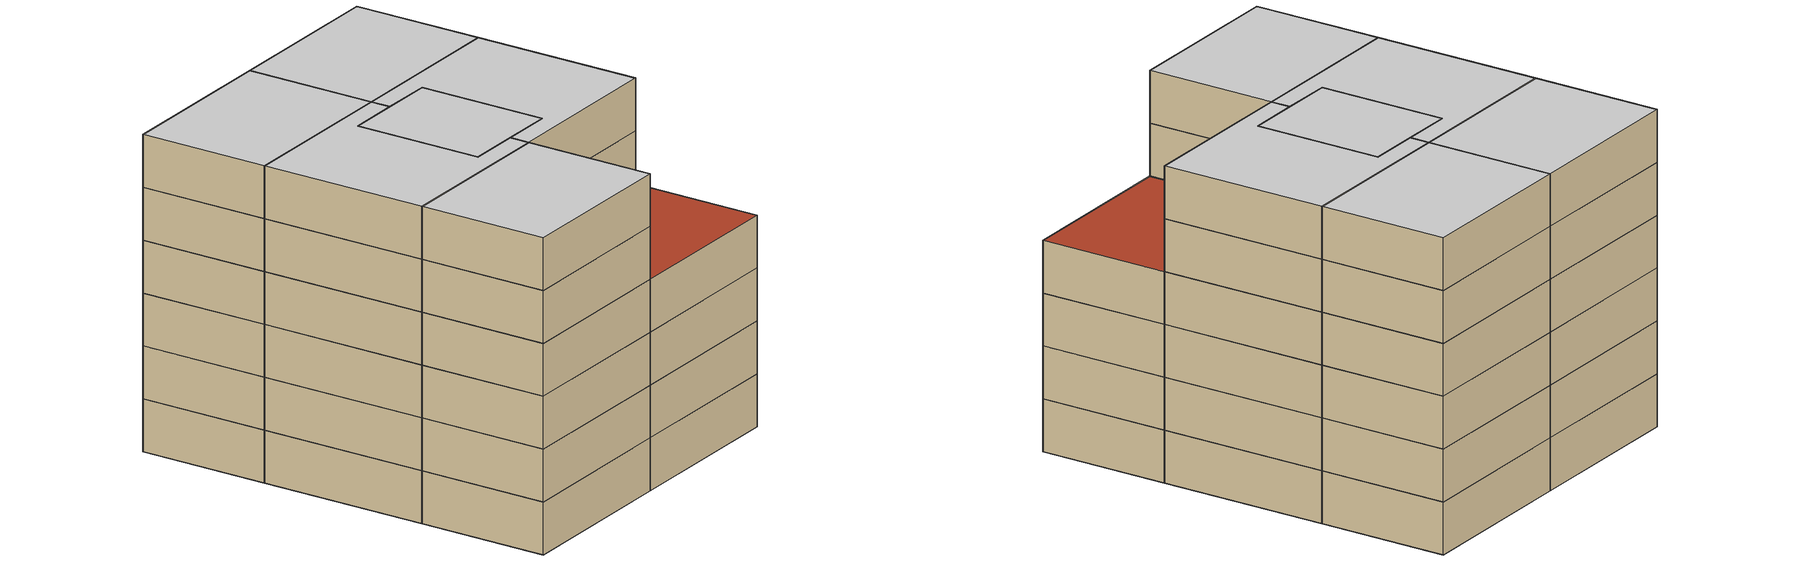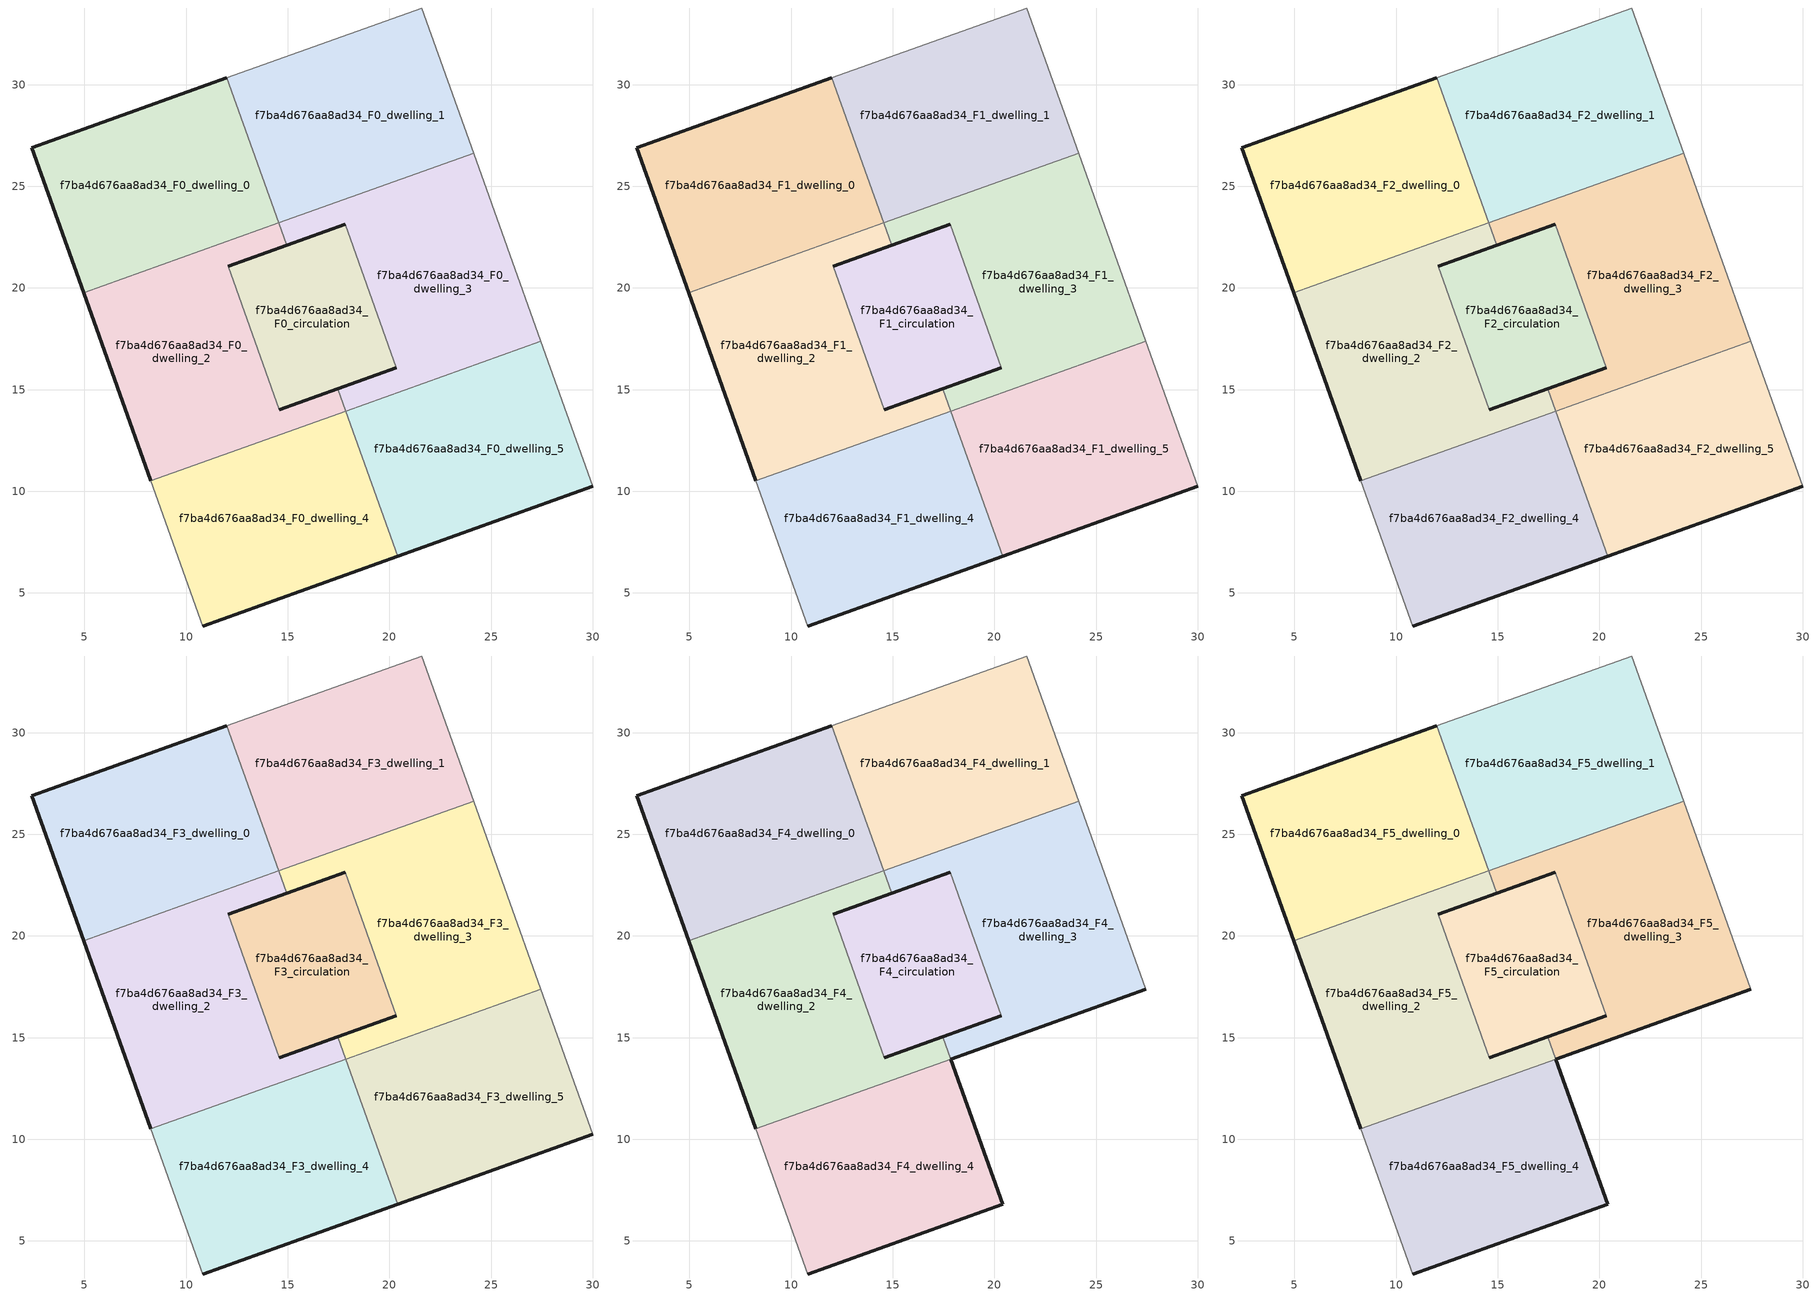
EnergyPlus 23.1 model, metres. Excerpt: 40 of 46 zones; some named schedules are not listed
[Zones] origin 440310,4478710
f7ba4d676aa8ad34_F0_dwelling_0
 floor ground (EU_floor_Construction): 14.55,23.2 12,30.34 2.41,26.91 4.96,19.77 z0
 wall outside (EU_wall_Construction): 4.96,19.77 2.41,26.91 12,30.34 z0:3
 wall to f7ba4d676aa8ad34_F0_dwelling_2 (EU_wall_Construction): 14.55,23.2 4.96,19.77 z0:3
 wall to f7ba4d676aa8ad34_F0_dwelling_1 (EU_wall_Construction): 12,30.34 14.55,23.2 z0:3
f7ba4d676aa8ad34_F0_dwelling_1
 floor ground (EU_floor_Construction): 24.14,26.63 21.59,33.77 12,30.34 14.55,23.2 z0
 wall to f7ba4d676aa8ad34_F0_dwelling_3 (EU_wall_Construction): 24.14,26.63 14.55,23.2 z0:3
 wall adiabatic (EU_wall_Construction): 12,30.34 21.59,33.77 24.14,26.63 z0:3
f7ba4d676aa8ad34_F0_dwelling_2
 floor ground (EU_floor_Construction): 17.86,13.94 17.47,15.04 14.59,14.01 12.07,21.07 14.94,22.1 14.55,23.2 4.96,19.77 8.27,10.51 z0
 wall outside (EU_wall_Construction): 14.94,22.1 12.07,21.07 / 14.59,14.01 17.47,15.04 / 8.27,10.51 4.96,19.77 z0:3
 wall to f7ba4d676aa8ad34_F0_circulation (EU_wall_Construction): 12.07,21.07 14.59,14.01 z0:3
 wall to f7ba4d676aa8ad34_F0_dwelling_3 (EU_wall_Construction): 17.47,15.04 17.86,13.94 / 14.55,23.2 14.94,22.1 z0:3
 wall to f7ba4d676aa8ad34_F0_dwelling_4 (EU_wall_Construction): 17.86,13.94 8.27,10.51 z0:3
f7ba4d676aa8ad34_F0_dwelling_3
 floor ground (EU_floor_Construction): 27.45,17.37 24.14,26.63 14.55,23.2 14.94,22.1 17.82,23.13 20.35,16.07 17.47,15.04 17.86,13.94 z0
 wall outside (EU_wall_Construction): 17.47,15.04 20.35,16.07 / 17.82,23.13 14.94,22.1 z0:3
 wall to f7ba4d676aa8ad34_F0_dwelling_5 (EU_wall_Construction): 27.45,17.37 17.86,13.94 z0:3
 wall to f7ba4d676aa8ad34_F0_circulation (EU_wall_Construction): 20.35,16.07 17.82,23.13 z0:3
 wall adiabatic (EU_wall_Construction): 24.14,26.63 27.45,17.37 z0:3
f7ba4d676aa8ad34_F0_dwelling_4
 floor ground (EU_floor_Construction): 20.41,6.8 17.86,13.94 8.27,10.51 10.82,3.37 z0
 wall outside (EU_wall_Construction): 20.41,6.8 10.82,3.37 z0:3
 wall to f7ba4d676aa8ad34_F0_dwelling_5 (EU_wall_Construction): 17.86,13.94 20.41,6.8 z0:3
 wall adiabatic (EU_wall_Construction): 10.82,3.37 8.27,10.51 z0:3
f7ba4d676aa8ad34_F0_dwelling_5
 floor ground (EU_floor_Construction): 30.01,10.24 27.45,17.37 17.86,13.94 20.41,6.8 z0
 wall outside (EU_wall_Construction): 30.01,10.24 20.41,6.8 z0:3
 wall adiabatic (EU_wall_Construction): 27.45,17.37 30.01,10.24 z0:3
f7ba4d676aa8ad34_F0_circulation
 floor ground (EU_floor_Construction): 20.35,16.07 17.82,23.13 12.07,21.07 14.59,14.01 z0
 wall outside (EU_wall_Construction): 12.07,21.07 17.82,23.13 / 20.35,16.07 14.59,14.01 z0:3
f7ba4d676aa8ad34_F1_dwelling_0
 floor to f7ba4d676aa8ad34_F0_dwelling_0 (EU_floor_Construction): 14.55,23.2 12,30.34 2.41,26.91 4.96,19.77 z3
 wall outside (EU_wall_Construction): 4.96,19.77 2.41,26.91 12,30.34 z3:6
 wall to f7ba4d676aa8ad34_F1_dwelling_2 (EU_wall_Construction): 14.55,23.2 4.96,19.77 z3:6
 wall to f7ba4d676aa8ad34_F1_dwelling_1 (EU_wall_Construction): 12,30.34 14.55,23.2 z3:6
f7ba4d676aa8ad34_F1_dwelling_1
 floor to f7ba4d676aa8ad34_F0_dwelling_1 (EU_floor_Construction): 24.14,26.63 21.59,33.77 12,30.34 14.55,23.2 z3
 wall to f7ba4d676aa8ad34_F1_dwelling_3 (EU_wall_Construction): 24.14,26.63 14.55,23.2 z3:6
 wall adiabatic (EU_wall_Construction): 12,30.34 21.59,33.77 24.14,26.63 z3:6
f7ba4d676aa8ad34_F1_dwelling_2
 floor to f7ba4d676aa8ad34_F0_dwelling_2 (EU_floor_Construction): 17.86,13.94 17.47,15.04 14.59,14.01 12.07,21.07 14.94,22.1 14.55,23.2 4.96,19.77 8.27,10.51 z3
 wall outside (EU_wall_Construction): 14.94,22.1 12.07,21.07 / 14.59,14.01 17.47,15.04 / 8.27,10.51 4.96,19.77 z3:6
 wall to f7ba4d676aa8ad34_F1_circulation (EU_wall_Construction): 12.07,21.07 14.59,14.01 z3:6
 wall to f7ba4d676aa8ad34_F1_dwelling_3 (EU_wall_Construction): 17.47,15.04 17.86,13.94 / 14.55,23.2 14.94,22.1 z3:6
 wall to f7ba4d676aa8ad34_F1_dwelling_4 (EU_wall_Construction): 17.86,13.94 8.27,10.51 z3:6
f7ba4d676aa8ad34_F1_dwelling_3
 floor to f7ba4d676aa8ad34_F0_dwelling_3 (EU_floor_Construction): 27.45,17.37 24.14,26.63 14.55,23.2 14.94,22.1 17.82,23.13 20.35,16.07 17.47,15.04 17.86,13.94 z3
 wall outside (EU_wall_Construction): 17.47,15.04 20.35,16.07 / 17.82,23.13 14.94,22.1 z3:6
 wall to f7ba4d676aa8ad34_F1_dwelling_5 (EU_wall_Construction): 27.45,17.37 17.86,13.94 z3:6
 wall to f7ba4d676aa8ad34_F1_circulation (EU_wall_Construction): 20.35,16.07 17.82,23.13 z3:6
 wall adiabatic (EU_wall_Construction): 24.14,26.63 27.45,17.37 z3:6
f7ba4d676aa8ad34_F1_dwelling_4
 floor to f7ba4d676aa8ad34_F0_dwelling_4 (EU_floor_Construction): 20.41,6.8 17.86,13.94 8.27,10.51 10.82,3.37 z3
 wall outside (EU_wall_Construction): 20.41,6.8 10.82,3.37 z3:6
 wall to f7ba4d676aa8ad34_F1_dwelling_5 (EU_wall_Construction): 17.86,13.94 20.41,6.8 z3:6
 wall adiabatic (EU_wall_Construction): 10.82,3.37 8.27,10.51 z3:6
f7ba4d676aa8ad34_F1_dwelling_5
 floor to f7ba4d676aa8ad34_F0_dwelling_5 (EU_floor_Construction): 30.01,10.24 27.45,17.37 17.86,13.94 20.41,6.8 z3
 wall outside (EU_wall_Construction): 30.01,10.24 20.41,6.8 z3:6
 wall adiabatic (EU_wall_Construction): 27.45,17.37 30.01,10.24 z3:6
f7ba4d676aa8ad34_F1_circulation
 floor to f7ba4d676aa8ad34_F0_circulation (EU_floor_Construction): 20.35,16.07 17.82,23.13 12.07,21.07 14.59,14.01 z3
 wall outside (EU_wall_Construction): 12.07,21.07 17.82,23.13 / 20.35,16.07 14.59,14.01 z3:6
f7ba4d676aa8ad34_F2_dwelling_0
 floor to f7ba4d676aa8ad34_F1_dwelling_0 (EU_floor_Construction): 14.55,23.2 12,30.34 2.41,26.91 4.96,19.77 z6
 wall outside (EU_wall_Construction): 4.96,19.77 2.41,26.91 12,30.34 z6:9
 wall to f7ba4d676aa8ad34_F2_dwelling_2 (EU_wall_Construction): 14.55,23.2 4.96,19.77 z6:9
 wall to f7ba4d676aa8ad34_F2_dwelling_1 (EU_wall_Construction): 12,30.34 14.55,23.2 z6:9
f7ba4d676aa8ad34_F2_dwelling_1
 floor to f7ba4d676aa8ad34_F1_dwelling_1 (EU_floor_Construction): 24.14,26.63 21.59,33.77 12,30.34 14.55,23.2 z6
 wall to f7ba4d676aa8ad34_F2_dwelling_3 (EU_wall_Construction): 24.14,26.63 14.55,23.2 z6:9
 wall adiabatic (EU_wall_Construction): 12,30.34 21.59,33.77 24.14,26.63 z6:9
f7ba4d676aa8ad34_F2_dwelling_2
 floor to f7ba4d676aa8ad34_F1_dwelling_2 (EU_floor_Construction): 17.86,13.94 17.47,15.04 14.59,14.01 12.07,21.07 14.94,22.1 14.55,23.2 4.96,19.77 8.27,10.51 z6
 wall outside (EU_wall_Construction): 14.94,22.1 12.07,21.07 / 14.59,14.01 17.47,15.04 / 8.27,10.51 4.96,19.77 z6:9
 wall to f7ba4d676aa8ad34_F2_circulation (EU_wall_Construction): 12.07,21.07 14.59,14.01 z6:9
 wall to f7ba4d676aa8ad34_F2_dwelling_3 (EU_wall_Construction): 17.47,15.04 17.86,13.94 / 14.55,23.2 14.94,22.1 z6:9
 wall to f7ba4d676aa8ad34_F2_dwelling_4 (EU_wall_Construction): 17.86,13.94 8.27,10.51 z6:9
f7ba4d676aa8ad34_F2_dwelling_3
 floor to f7ba4d676aa8ad34_F1_dwelling_3 (EU_floor_Construction): 27.45,17.37 24.14,26.63 14.55,23.2 14.94,22.1 17.82,23.13 20.35,16.07 17.47,15.04 17.86,13.94 z6
 wall outside (EU_wall_Construction): 17.47,15.04 20.35,16.07 / 17.82,23.13 14.94,22.1 z6:9
 wall to f7ba4d676aa8ad34_F2_dwelling_5 (EU_wall_Construction): 27.45,17.37 17.86,13.94 z6:9
 wall to f7ba4d676aa8ad34_F2_circulation (EU_wall_Construction): 20.35,16.07 17.82,23.13 z6:9
 wall adiabatic (EU_wall_Construction): 24.14,26.63 27.45,17.37 z6:9
f7ba4d676aa8ad34_F2_dwelling_4
 floor to f7ba4d676aa8ad34_F1_dwelling_4 (EU_floor_Construction): 20.41,6.8 17.86,13.94 8.27,10.51 10.82,3.37 z6
 wall outside (EU_wall_Construction): 20.41,6.8 10.82,3.37 z6:9
 wall to f7ba4d676aa8ad34_F2_dwelling_5 (EU_wall_Construction): 17.86,13.94 20.41,6.8 z6:9
 wall adiabatic (EU_wall_Construction): 10.82,3.37 8.27,10.51 z6:9
f7ba4d676aa8ad34_F2_dwelling_5
 floor to f7ba4d676aa8ad34_F1_dwelling_5 (EU_floor_Construction): 30.01,10.24 27.45,17.37 17.86,13.94 20.41,6.8 z6
 wall outside (EU_wall_Construction): 30.01,10.24 20.41,6.8 z6:9
 wall adiabatic (EU_wall_Construction): 27.45,17.37 30.01,10.24 z6:9
f7ba4d676aa8ad34_F2_circulation
 floor to f7ba4d676aa8ad34_F1_circulation (EU_floor_Construction): 20.35,16.07 17.82,23.13 12.07,21.07 14.59,14.01 z6
 wall outside (EU_wall_Construction): 12.07,21.07 17.82,23.13 / 20.35,16.07 14.59,14.01 z6:9
f7ba4d676aa8ad34_F3_dwelling_0
 floor to f7ba4d676aa8ad34_F2_dwelling_0 (EU_floor_Construction): 14.55,23.2 12,30.34 2.41,26.91 4.96,19.77 z9
 wall outside (EU_wall_Construction): 4.96,19.77 2.41,26.91 12,30.34 z9:12
 wall to f7ba4d676aa8ad34_F3_dwelling_2 (EU_wall_Construction): 14.55,23.2 4.96,19.77 z9:12
 wall to f7ba4d676aa8ad34_F3_dwelling_1 (EU_wall_Construction): 12,30.34 14.55,23.2 z9:12
f7ba4d676aa8ad34_F3_dwelling_1
 floor to f7ba4d676aa8ad34_F2_dwelling_1 (EU_floor_Construction): 24.14,26.63 21.59,33.77 12,30.34 14.55,23.2 z9
 wall to f7ba4d676aa8ad34_F3_dwelling_3 (EU_wall_Construction): 24.14,26.63 14.55,23.2 z9:12
 wall adiabatic (EU_wall_Construction): 12,30.34 21.59,33.77 24.14,26.63 z9:12
f7ba4d676aa8ad34_F3_dwelling_2
 floor to f7ba4d676aa8ad34_F2_dwelling_2 (EU_floor_Construction): 17.86,13.94 17.47,15.04 14.59,14.01 12.07,21.07 14.94,22.1 14.55,23.2 4.96,19.77 8.27,10.51 z9
 wall outside (EU_wall_Construction): 14.94,22.1 12.07,21.07 / 14.59,14.01 17.47,15.04 / 8.27,10.51 4.96,19.77 z9:12
 wall to f7ba4d676aa8ad34_F3_circulation (EU_wall_Construction): 12.07,21.07 14.59,14.01 z9:12
 wall to f7ba4d676aa8ad34_F3_dwelling_3 (EU_wall_Construction): 17.47,15.04 17.86,13.94 / 14.55,23.2 14.94,22.1 z9:12
 wall to f7ba4d676aa8ad34_F3_dwelling_4 (EU_wall_Construction): 17.86,13.94 8.27,10.51 z9:12
f7ba4d676aa8ad34_F3_dwelling_3
 floor to f7ba4d676aa8ad34_F2_dwelling_3 (EU_floor_Construction): 27.45,17.37 24.14,26.63 14.55,23.2 14.94,22.1 17.82,23.13 20.35,16.07 17.47,15.04 17.86,13.94 z9
 wall outside (EU_wall_Construction): 17.47,15.04 20.35,16.07 / 17.82,23.13 14.94,22.1 z9:12
 wall to f7ba4d676aa8ad34_F3_dwelling_5 (EU_wall_Construction): 27.45,17.37 17.86,13.94 z9:12
 wall to f7ba4d676aa8ad34_F3_circulation (EU_wall_Construction): 20.35,16.07 17.82,23.13 z9:12
 wall adiabatic (EU_wall_Construction): 24.14,26.63 27.45,17.37 z9:12
f7ba4d676aa8ad34_F3_dwelling_4
 floor to f7ba4d676aa8ad34_F2_dwelling_4 (EU_floor_Construction): 20.41,6.8 17.86,13.94 8.27,10.51 10.82,3.37 z9
 wall outside (EU_wall_Construction): 20.41,6.8 10.82,3.37 z9:12
 wall to f7ba4d676aa8ad34_F3_dwelling_5 (EU_wall_Construction): 17.86,13.94 20.41,6.8 z9:12
 wall adiabatic (EU_wall_Construction): 10.82,3.37 8.27,10.51 z9:12
f7ba4d676aa8ad34_F3_dwelling_5
 floor to f7ba4d676aa8ad34_F2_dwelling_5 (EU_floor_Construction): 30.01,10.24 27.45,17.37 17.86,13.94 20.41,6.8 z9
 wall outside (EU_wall_Construction): 30.01,10.24 20.41,6.8 z9:12
 wall adiabatic (EU_wall_Construction): 27.45,17.37 30.01,10.24 z9:12
 roof outside (EU_roof_Construction): 27.45,17.37 30.01,10.24 20.41,6.8 17.86,13.94 z12
f7ba4d676aa8ad34_F3_circulation
 floor to f7ba4d676aa8ad34_F2_circulation (EU_floor_Construction): 20.35,16.07 17.82,23.13 12.07,21.07 14.59,14.01 z9
 wall outside (EU_wall_Construction): 12.07,21.07 17.82,23.13 / 20.35,16.07 14.59,14.01 z9:12
f7ba4d676aa8ad34_F4_dwelling_0
 floor to f7ba4d676aa8ad34_F3_dwelling_0 (EU_floor_Construction): 14.55,23.2 12,30.34 2.41,26.91 4.96,19.77 z12
 wall outside (EU_wall_Construction): 4.96,19.77 2.41,26.91 12,30.34 z12:15
 wall to f7ba4d676aa8ad34_F4_dwelling_2 (EU_wall_Construction): 14.55,23.2 4.96,19.77 z12:15
 wall to f7ba4d676aa8ad34_F4_dwelling_1 (EU_wall_Construction): 12,30.34 14.55,23.2 z12:15
f7ba4d676aa8ad34_F4_dwelling_1
 floor to f7ba4d676aa8ad34_F3_dwelling_1 (EU_floor_Construction): 24.14,26.63 21.59,33.77 12,30.34 14.55,23.2 z12
 wall to f7ba4d676aa8ad34_F4_dwelling_3 (EU_wall_Construction): 24.14,26.63 14.55,23.2 z12:15
 wall adiabatic (EU_wall_Construction): 12,30.34 21.59,33.77 24.14,26.63 z12:15
f7ba4d676aa8ad34_F4_dwelling_2
 floor to f7ba4d676aa8ad34_F3_dwelling_2 (EU_floor_Construction): 17.86,13.94 17.47,15.04 14.59,14.01 12.07,21.07 14.94,22.1 14.55,23.2 4.96,19.77 8.27,10.51 z12
 wall outside (EU_wall_Construction): 14.94,22.1 12.07,21.07 / 14.59,14.01 17.47,15.04 / 8.27,10.51 4.96,19.77 z12:15
 wall to f7ba4d676aa8ad34_F4_circulation (EU_wall_Construction): 12.07,21.07 14.59,14.01 z12:15
 wall to f7ba4d676aa8ad34_F4_dwelling_3 (EU_wall_Construction): 17.47,15.04 17.86,13.94 / 14.55,23.2 14.94,22.1 z12:15
 wall to f7ba4d676aa8ad34_F4_dwelling_4 (EU_wall_Construction): 17.86,13.94 8.27,10.51 z12:15
f7ba4d676aa8ad34_F4_dwelling_3
 floor to f7ba4d676aa8ad34_F3_dwelling_3 (EU_floor_Construction): 27.45,17.37 24.14,26.63 14.55,23.2 14.94,22.1 17.82,23.13 20.35,16.07 17.47,15.04 17.86,13.94 z12
 wall outside (EU_wall_Construction): 27.45,17.37 17.86,13.94 / 17.47,15.04 20.35,16.07 / 17.82,23.13 14.94,22.1 z12:15
 wall to f7ba4d676aa8ad34_F4_circulation (EU_wall_Construction): 20.35,16.07 17.82,23.13 z12:15
 wall adiabatic (EU_wall_Construction): 24.14,26.63 27.45,17.37 z12:15
f7ba4d676aa8ad34_F4_dwelling_4
 floor to f7ba4d676aa8ad34_F3_dwelling_4 (EU_floor_Construction): 20.41,6.8 17.86,13.94 8.27,10.51 10.82,3.37 z12
 wall outside (EU_wall_Construction): 17.86,13.94 20.41,6.8 10.82,3.37 z12:15
 wall adiabatic (EU_wall_Construction): 10.82,3.37 8.27,10.51 z12:15
f7ba4d676aa8ad34_F4_circulation
 floor to f7ba4d676aa8ad34_F3_circulation (EU_floor_Construction): 20.35,16.07 17.82,23.13 12.07,21.07 14.59,14.01 z12
 wall outside (EU_wall_Construction): 12.07,21.07 17.82,23.13 / 20.35,16.07 14.59,14.01 z12:15
f7ba4d676aa8ad34_F5_dwelling_0
 floor to f7ba4d676aa8ad34_F4_dwelling_0 (EU_floor_Construction): 14.55,23.2 12,30.34 2.41,26.91 4.96,19.77 z15
 wall outside (EU_wall_Construction): 4.96,19.77 2.41,26.91 12,30.34 z15:18
 wall to f7ba4d676aa8ad34_F5_dwelling_2 (EU_wall_Construction): 14.55,23.2 4.96,19.77 z15:18
 wall to f7ba4d676aa8ad34_F5_dwelling_1 (EU_wall_Construction): 12,30.34 14.55,23.2 z15:18
 ceiling to f7ba4d676aa8ad34_F6_dwelling_0 (EU_floor_Construction): 12,30.34 14.55,23.2 4.96,19.77 2.41,26.91 z18
f7ba4d676aa8ad34_F5_dwelling_1
 floor to f7ba4d676aa8ad34_F4_dwelling_1 (EU_floor_Construction): 24.14,26.63 21.59,33.77 12,30.34 14.55,23.2 z15
 wall to f7ba4d676aa8ad34_F5_dwelling_3 (EU_wall_Construction): 24.14,26.63 14.55,23.2 z15:18
 wall adiabatic (EU_wall_Construction): 12,30.34 21.59,33.77 24.14,26.63 z15:18
 ceiling to f7ba4d676aa8ad34_F6_dwelling_1 (EU_floor_Construction): 21.59,33.77 24.14,26.63 14.55,23.2 12,30.34 z18
f7ba4d676aa8ad34_F5_dwelling_2
 floor to f7ba4d676aa8ad34_F4_dwelling_2 (EU_floor_Construction): 17.86,13.94 17.47,15.04 14.59,14.01 12.07,21.07 14.94,22.1 14.55,23.2 4.96,19.77 8.27,10.51 z15
 wall outside (EU_wall_Construction): 14.94,22.1 12.07,21.07 / 14.59,14.01 17.47,15.04 / 8.27,10.51 4.96,19.77 z15:18
 wall to f7ba4d676aa8ad34_F5_circulation (EU_wall_Construction): 12.07,21.07 14.59,14.01 z15:18
 wall to f7ba4d676aa8ad34_F5_dwelling_3 (EU_wall_Construction): 17.47,15.04 17.86,13.94 / 14.55,23.2 14.94,22.1 z15:18
 wall to f7ba4d676aa8ad34_F5_dwelling_4 (EU_wall_Construction): 17.86,13.94 8.27,10.51 z15:18
 ceiling to f7ba4d676aa8ad34_F6_dwelling_2 (EU_floor_Construction): 14.94,22.1 12.07,21.07 14.59,14.01 17.47,15.04 17.86,13.94 8.27,10.51 4.96,19.77 14.55,23.2 z18
f7ba4d676aa8ad34_F5_dwelling_3
 floor to f7ba4d676aa8ad34_F4_dwelling_3 (EU_floor_Construction): 27.45,17.37 24.14,26.63 14.55,23.2 14.94,22.1 17.82,23.13 20.35,16.07 17.47,15.04 17.86,13.94 z15
 wall outside (EU_wall_Construction): 27.45,17.37 17.86,13.94 / 17.47,15.04 20.35,16.07 / 17.82,23.13 14.94,22.1 z15:18
 wall to f7ba4d676aa8ad34_F5_circulation (EU_wall_Construction): 20.35,16.07 17.82,23.13 z15:18
 wall adiabatic (EU_wall_Construction): 24.14,26.63 27.45,17.37 z15:18
 ceiling to f7ba4d676aa8ad34_F6_dwelling_3 (EU_floor_Construction): 24.14,26.63 27.45,17.37 17.86,13.94 17.47,15.04 20.35,16.07 17.82,23.13 14.94,22.1 14.55,23.2 z18
f7ba4d676aa8ad34_F5_dwelling_4
 floor to f7ba4d676aa8ad34_F4_dwelling_4 (EU_floor_Construction): 20.41,6.8 17.86,13.94 8.27,10.51 10.82,3.37 z15
 wall outside (EU_wall_Construction): 17.86,13.94 20.41,6.8 10.82,3.37 z15:18
 wall adiabatic (EU_wall_Construction): 10.82,3.37 8.27,10.51 z15:18
 ceiling to f7ba4d676aa8ad34_F6_dwelling_4 (EU_floor_Construction): 17.86,13.94 20.41,6.8 10.82,3.37 8.27,10.51 z18
f7ba4d676aa8ad34_F5_circulation
 floor to f7ba4d676aa8ad34_F4_circulation (EU_floor_Construction): 20.35,16.07 17.82,23.13 12.07,21.07 14.59,14.01 z15
 wall outside (EU_wall_Construction): 12.07,21.07 17.82,23.13 / 20.35,16.07 14.59,14.01 z15:18
 ceiling to f7ba4d676aa8ad34_F6_circulation (EU_floor_Construction): 17.82,23.13 20.35,16.07 14.59,14.01 12.07,21.07 z18
shading: 4.14,23.47 6.42,16.81 z0:6
[Building]
EU S2 Campaign: North Axis=0; Terrain=City; Solar Distribution=FullExterior
[Site:Location]
Madrid: Latitude=40.5; Longitude=-3.5; Time Zone=1; Elevation=609
[SizingPeriod:WeatherFileDays]
AnnualSizingPeriod: Begin Month=1; Begin Day of Month=1; End Month=12; End Day of Month=31; Day of Week for Start Day=Monday; Use Weather File Daylight Saving Period=No; Use Weather File Rain and Snow Indicators=No
[MATERIAL]
EU_InternalMass_Material: Roughness=MediumRough; Thickness=0.1; Conductivity=1; Density=1800; Specific Heat=900; Thermal Absorptance=0.9; Solar Absorptance=0.7; Visible Absorptance=0.7
[MATERIAL:NOMASS] Roughness=MediumRough; Thermal Absorptance=0.9; Solar Absorptance=0.7; Visible Absorptance=0.7
Name | Thermal Resistance
EU_wall_NoMass | 0.609216
EU_roof_NoMass | 0.513268
EU_floor_NoMass | 0.568163
[CONSTRUCTION]
EU_wall_Construction: EU_wall_NoMass
EU_roof_Construction: EU_roof_NoMass
EU_floor_Construction: EU_floor_NoMass
EU_InternalMass_Construction: EU_InternalMass_Material
[ZONE] Type=1; Multiplier=1; Ceiling Height=autocalculate; Floor Area=autocalculate; Part of Total Floor Area=Yes
Name | Volume
f7ba4d676aa8ad34_F0_dwelling_0; f7ba4d676aa8ad34_F1_dwelling_0; f7ba4d676aa8ad34_F2_dwelling_0; f7ba4d676aa8ad34_F3_dwelling_0; f7ba4d676aa8ad34_F4_dwelling_0; f7ba4d676aa8ad34_F5_dwelling_0 | 231.66
f7ba4d676aa8ad34_F0_dwelling_1; f7ba4d676aa8ad34_F1_dwelling_1; f7ba4d676aa8ad34_F2_dwelling_1; f7ba4d676aa8ad34_F3_dwelling_1; f7ba4d676aa8ad34_F4_dwelling_1; f7ba4d676aa8ad34_F5_dwelling_1 | 231.681
f7ba4d676aa8ad34_F0_dwelling_2; f7ba4d676aa8ad34_F1_dwelling_2; f7ba4d676aa8ad34_F2_dwelling_2; f7ba4d676aa8ad34_F3_dwelling_2; f7ba4d676aa8ad34_F4_dwelling_2; f7ba4d676aa8ad34_F5_dwelling_2 | 231.678
f7ba4d676aa8ad34_F0_dwelling_3; f7ba4d676aa8ad34_F1_dwelling_3; f7ba4d676aa8ad34_F2_dwelling_3; f7ba4d676aa8ad34_F3_dwelling_3; f7ba4d676aa8ad34_F4_dwelling_3; f7ba4d676aa8ad34_F5_dwelling_3 | 231.685
f7ba4d676aa8ad34_F0_dwelling_4; f7ba4d676aa8ad34_F1_dwelling_4; f7ba4d676aa8ad34_F2_dwelling_4; f7ba4d676aa8ad34_F3_dwelling_4; f7ba4d676aa8ad34_F4_dwelling_4; f7ba4d676aa8ad34_F5_dwelling_4 | 231.676
f7ba4d676aa8ad34_F0_dwelling_5; f7ba4d676aa8ad34_F1_dwelling_5; f7ba4d676aa8ad34_F2_dwelling_5; f7ba4d676aa8ad34_F3_dwelling_5 | 231.686
f7ba4d676aa8ad34_F0_circulation; f7ba4d676aa8ad34_F1_circulation; f7ba4d676aa8ad34_F2_circulation; f7ba4d676aa8ad34_F3_circulation; f7ba4d676aa8ad34_F4_circulation; f7ba4d676aa8ad34_F5_circulation | 137.475
[INTERNALMASS] Construction=EU_InternalMass_Construction
Name | Zone or ZoneList | Surface Area
f7ba4d676aa8ad34_F0_dwelling_0_EU_InternalMass | f7ba4d676aa8ad34_F0_dwelling_0 | 77.2242
f7ba4d676aa8ad34_F0_dwelling_1_EU_InternalMass | f7ba4d676aa8ad34_F0_dwelling_1 | 77.2242
f7ba4d676aa8ad34_F0_dwelling_2_EU_InternalMass | f7ba4d676aa8ad34_F0_dwelling_2 | 77.2242
f7ba4d676aa8ad34_F0_dwelling_3_EU_InternalMass | f7ba4d676aa8ad34_F0_dwelling_3 | 77.2242
f7ba4d676aa8ad34_F0_dwelling_4_EU_InternalMass | f7ba4d676aa8ad34_F0_dwelling_4 | 77.2242
f7ba4d676aa8ad34_F0_dwelling_5_EU_InternalMass | f7ba4d676aa8ad34_F0_dwelling_5 | 77.2242
f7ba4d676aa8ad34_F1_dwelling_0_EU_InternalMass | f7ba4d676aa8ad34_F1_dwelling_0 | 77.2242
f7ba4d676aa8ad34_F1_dwelling_1_EU_InternalMass | f7ba4d676aa8ad34_F1_dwelling_1 | 77.2242
f7ba4d676aa8ad34_F1_dwelling_2_EU_InternalMass | f7ba4d676aa8ad34_F1_dwelling_2 | 77.2242
f7ba4d676aa8ad34_F1_dwelling_3_EU_InternalMass | f7ba4d676aa8ad34_F1_dwelling_3 | 77.2242
f7ba4d676aa8ad34_F1_dwelling_4_EU_InternalMass | f7ba4d676aa8ad34_F1_dwelling_4 | 77.2242
f7ba4d676aa8ad34_F1_dwelling_5_EU_InternalMass | f7ba4d676aa8ad34_F1_dwelling_5 | 77.2242
f7ba4d676aa8ad34_F2_dwelling_0_EU_InternalMass | f7ba4d676aa8ad34_F2_dwelling_0 | 77.2242
f7ba4d676aa8ad34_F2_dwelling_1_EU_InternalMass | f7ba4d676aa8ad34_F2_dwelling_1 | 77.2242
f7ba4d676aa8ad34_F2_dwelling_2_EU_InternalMass | f7ba4d676aa8ad34_F2_dwelling_2 | 77.2242
f7ba4d676aa8ad34_F2_dwelling_3_EU_InternalMass | f7ba4d676aa8ad34_F2_dwelling_3 | 77.2242
f7ba4d676aa8ad34_F2_dwelling_4_EU_InternalMass | f7ba4d676aa8ad34_F2_dwelling_4 | 77.2242
f7ba4d676aa8ad34_F2_dwelling_5_EU_InternalMass | f7ba4d676aa8ad34_F2_dwelling_5 | 77.2242
f7ba4d676aa8ad34_F3_dwelling_0_EU_InternalMass | f7ba4d676aa8ad34_F3_dwelling_0 | 77.2242
f7ba4d676aa8ad34_F3_dwelling_1_EU_InternalMass | f7ba4d676aa8ad34_F3_dwelling_1 | 77.2242
f7ba4d676aa8ad34_F3_dwelling_2_EU_InternalMass | f7ba4d676aa8ad34_F3_dwelling_2 | 77.2242
f7ba4d676aa8ad34_F3_dwelling_3_EU_InternalMass | f7ba4d676aa8ad34_F3_dwelling_3 | 77.2242
f7ba4d676aa8ad34_F3_dwelling_4_EU_InternalMass | f7ba4d676aa8ad34_F3_dwelling_4 | 77.2242
f7ba4d676aa8ad34_F3_dwelling_5_EU_InternalMass | f7ba4d676aa8ad34_F3_dwelling_5 | 77.2242
f7ba4d676aa8ad34_F4_dwelling_0_EU_InternalMass | f7ba4d676aa8ad34_F4_dwelling_0 | 77.2242
f7ba4d676aa8ad34_F4_dwelling_1_EU_InternalMass | f7ba4d676aa8ad34_F4_dwelling_1 | 77.2242
f7ba4d676aa8ad34_F4_dwelling_2_EU_InternalMass | f7ba4d676aa8ad34_F4_dwelling_2 | 154.448
f7ba4d676aa8ad34_F4_dwelling_3_EU_InternalMass | f7ba4d676aa8ad34_F4_dwelling_3 | 77.2242
f7ba4d676aa8ad34_F4_dwelling_4_EU_InternalMass | f7ba4d676aa8ad34_F4_dwelling_4 | 77.2242
f7ba4d676aa8ad34_F5_dwelling_0_EU_InternalMass | f7ba4d676aa8ad34_F5_dwelling_0 | 77.2242
f7ba4d676aa8ad34_F5_dwelling_1_EU_InternalMass | f7ba4d676aa8ad34_F5_dwelling_1 | 77.2242
f7ba4d676aa8ad34_F5_dwelling_2_EU_InternalMass | f7ba4d676aa8ad34_F5_dwelling_2 | 154.448
f7ba4d676aa8ad34_F5_dwelling_3_EU_InternalMass | f7ba4d676aa8ad34_F5_dwelling_3 | 77.2242
f7ba4d676aa8ad34_F5_dwelling_4_EU_InternalMass | f7ba4d676aa8ad34_F5_dwelling_4 | 77.2242
[OTHEREQUIPMENT] Fuel Type=Electricity; Design Level Calculation Method=Watts/Area; Power per Zone Floor Area=1; Fraction Latent=0; Fraction Radiant=0; Fraction Lost=0; Carbon Dioxide Generation Rate=0; EndUse Subcategory=EU_Step8_InternalGains
Name | Zone or ZoneList or Space or SpaceList | Schedule
EU_Step8_InternalGain_f7ba4d676aa8ad34_F0_dwelling_0_f000 | f7ba4d676aa8ad34_F0_dwelling_0 | EU_Step8_GainSchedule_f7ba4d676aa8ad34_F0_dwelling_0_f000
EU_Step8_InternalGain_f7ba4d676aa8ad34_F0_dwelling_1_f000 | f7ba4d676aa8ad34_F0_dwelling_1 | EU_Step8_GainSchedule_f7ba4d676aa8ad34_F0_dwelling_1_f000
EU_Step8_InternalGain_f7ba4d676aa8ad34_F0_dwelling_2_f000 | f7ba4d676aa8ad34_F0_dwelling_2 | EU_Step8_GainSchedule_f7ba4d676aa8ad34_F0_dwelling_2_f000
EU_Step8_InternalGain_f7ba4d676aa8ad34_F0_dwelling_3_f000 | f7ba4d676aa8ad34_F0_dwelling_3 | EU_Step8_GainSchedule_f7ba4d676aa8ad34_F0_dwelling_3_f000
EU_Step8_InternalGain_f7ba4d676aa8ad34_F0_dwelling_4_f000 | f7ba4d676aa8ad34_F0_dwelling_4 | EU_Step8_GainSchedule_f7ba4d676aa8ad34_F0_dwelling_4_f000
EU_Step8_InternalGain_f7ba4d676aa8ad34_F0_dwelling_5_f000 | f7ba4d676aa8ad34_F0_dwelling_5 | EU_Step8_GainSchedule_f7ba4d676aa8ad34_F0_dwelling_5_f000
EU_Step8_InternalGain_f7ba4d676aa8ad34_F1_dwelling_0_f000 | f7ba4d676aa8ad34_F1_dwelling_0 | EU_Step8_GainSchedule_f7ba4d676aa8ad34_F1_dwelling_0_f000
EU_Step8_InternalGain_f7ba4d676aa8ad34_F1_dwelling_1_f000 | f7ba4d676aa8ad34_F1_dwelling_1 | EU_Step8_GainSchedule_f7ba4d676aa8ad34_F1_dwelling_1_f000
EU_Step8_InternalGain_f7ba4d676aa8ad34_F1_dwelling_2_f000 | f7ba4d676aa8ad34_F1_dwelling_2 | EU_Step8_GainSchedule_f7ba4d676aa8ad34_F1_dwelling_2_f000
EU_Step8_InternalGain_f7ba4d676aa8ad34_F1_dwelling_3_f000 | f7ba4d676aa8ad34_F1_dwelling_3 | EU_Step8_GainSchedule_f7ba4d676aa8ad34_F1_dwelling_3_f000
EU_Step8_InternalGain_f7ba4d676aa8ad34_F1_dwelling_4_f000 | f7ba4d676aa8ad34_F1_dwelling_4 | EU_Step8_GainSchedule_f7ba4d676aa8ad34_F1_dwelling_4_f000
EU_Step8_InternalGain_f7ba4d676aa8ad34_F1_dwelling_5_f000 | f7ba4d676aa8ad34_F1_dwelling_5 | EU_Step8_GainSchedule_f7ba4d676aa8ad34_F1_dwelling_5_f000
EU_Step8_InternalGain_f7ba4d676aa8ad34_F2_dwelling_0_f000 | f7ba4d676aa8ad34_F2_dwelling_0 | EU_Step8_GainSchedule_f7ba4d676aa8ad34_F2_dwelling_0_f000
EU_Step8_InternalGain_f7ba4d676aa8ad34_F2_dwelling_1_f000 | f7ba4d676aa8ad34_F2_dwelling_1 | EU_Step8_GainSchedule_f7ba4d676aa8ad34_F2_dwelling_1_f000
EU_Step8_InternalGain_f7ba4d676aa8ad34_F2_dwelling_2_f000 | f7ba4d676aa8ad34_F2_dwelling_2 | EU_Step8_GainSchedule_f7ba4d676aa8ad34_F2_dwelling_2_f000
EU_Step8_InternalGain_f7ba4d676aa8ad34_F2_dwelling_3_f000 | f7ba4d676aa8ad34_F2_dwelling_3 | EU_Step8_GainSchedule_f7ba4d676aa8ad34_F2_dwelling_3_f000
EU_Step8_InternalGain_f7ba4d676aa8ad34_F2_dwelling_4_f000 | f7ba4d676aa8ad34_F2_dwelling_4 | EU_Step8_GainSchedule_f7ba4d676aa8ad34_F2_dwelling_4_f000
EU_Step8_InternalGain_f7ba4d676aa8ad34_F2_dwelling_5_f000 | f7ba4d676aa8ad34_F2_dwelling_5 | EU_Step8_GainSchedule_f7ba4d676aa8ad34_F2_dwelling_5_f000
EU_Step8_InternalGain_f7ba4d676aa8ad34_F3_dwelling_0_f000 | f7ba4d676aa8ad34_F3_dwelling_0 | EU_Step8_GainSchedule_f7ba4d676aa8ad34_F3_dwelling_0_f000
EU_Step8_InternalGain_f7ba4d676aa8ad34_F3_dwelling_1_f000 | f7ba4d676aa8ad34_F3_dwelling_1 | EU_Step8_GainSchedule_f7ba4d676aa8ad34_F3_dwelling_1_f000
EU_Step8_InternalGain_f7ba4d676aa8ad34_F3_dwelling_2_f000 | f7ba4d676aa8ad34_F3_dwelling_2 | EU_Step8_GainSchedule_f7ba4d676aa8ad34_F3_dwelling_2_f000
EU_Step8_InternalGain_f7ba4d676aa8ad34_F3_dwelling_3_f000 | f7ba4d676aa8ad34_F3_dwelling_3 | EU_Step8_GainSchedule_f7ba4d676aa8ad34_F3_dwelling_3_f000
EU_Step8_InternalGain_f7ba4d676aa8ad34_F3_dwelling_4_f000 | f7ba4d676aa8ad34_F3_dwelling_4 | EU_Step8_GainSchedule_f7ba4d676aa8ad34_F3_dwelling_4_f000
EU_Step8_InternalGain_f7ba4d676aa8ad34_F3_dwelling_5_f000 | f7ba4d676aa8ad34_F3_dwelling_5 | EU_Step8_GainSchedule_f7ba4d676aa8ad34_F3_dwelling_5_f000
EU_Step8_InternalGain_f7ba4d676aa8ad34_F4_dwelling_0_f000 | f7ba4d676aa8ad34_F4_dwelling_0 | EU_Step8_GainSchedule_f7ba4d676aa8ad34_F4_dwelling_0_f000
EU_Step8_InternalGain_f7ba4d676aa8ad34_F4_dwelling_1_f000 | f7ba4d676aa8ad34_F4_dwelling_1 | EU_Step8_GainSchedule_f7ba4d676aa8ad34_F4_dwelling_1_f000
EU_Step8_InternalGain_f7ba4d676aa8ad34_F4_dwelling_2_f000 | f7ba4d676aa8ad34_F4_dwelling_2 | EU_Step8_GainSchedule_f7ba4d676aa8ad34_F4_dwelling_2_f000
EU_Step8_InternalGain_f7ba4d676aa8ad34_F4_dwelling_3_f000 | f7ba4d676aa8ad34_F4_dwelling_3 | EU_Step8_GainSchedule_f7ba4d676aa8ad34_F4_dwelling_3_f000
EU_Step8_InternalGain_f7ba4d676aa8ad34_F4_dwelling_4_f000 | f7ba4d676aa8ad34_F4_dwelling_4 | EU_Step8_GainSchedule_f7ba4d676aa8ad34_F4_dwelling_4_f000
EU_Step8_InternalGain_f7ba4d676aa8ad34_F5_dwelling_0_f000 | f7ba4d676aa8ad34_F5_dwelling_0 | EU_Step8_GainSchedule_f7ba4d676aa8ad34_F5_dwelling_0_f000
EU_Step8_InternalGain_f7ba4d676aa8ad34_F5_dwelling_1_f000 | f7ba4d676aa8ad34_F5_dwelling_1 | EU_Step8_GainSchedule_f7ba4d676aa8ad34_F5_dwelling_1_f000
EU_Step8_InternalGain_f7ba4d676aa8ad34_F5_dwelling_2_f000 | f7ba4d676aa8ad34_F5_dwelling_2 | EU_Step8_GainSchedule_f7ba4d676aa8ad34_F5_dwelling_2_f000
EU_Step8_InternalGain_f7ba4d676aa8ad34_F5_dwelling_3_f000 | f7ba4d676aa8ad34_F5_dwelling_3 | EU_Step8_GainSchedule_f7ba4d676aa8ad34_F5_dwelling_3_f000
EU_Step8_InternalGain_f7ba4d676aa8ad34_F5_dwelling_4_f000 | f7ba4d676aa8ad34_F5_dwelling_4 | EU_Step8_GainSchedule_f7ba4d676aa8ad34_F5_dwelling_4_f000
[ZONEINFILTRATION:DESIGNFLOWRATE] Schedule=EU_AlwaysOn; Design Flow Rate Calculation Method=Flow/Area; Flow Rate per Floor Area=0.0005; Constant Term Coefficient=1; Temperature Term Coefficient=0; Velocity Term Coefficient=0; Velocity Squared Term Coefficient=0
Name | Zone or ZoneList or Space or SpaceList
EU_Circulation_Infiltration_f7ba4d676aa8ad34_F0_circulation | f7ba4d676aa8ad34_F0_circulation
EU_Circulation_Infiltration_f7ba4d676aa8ad34_F1_circulation | f7ba4d676aa8ad34_F1_circulation
EU_Circulation_Infiltration_f7ba4d676aa8ad34_F2_circulation | f7ba4d676aa8ad34_F2_circulation
EU_Circulation_Infiltration_f7ba4d676aa8ad34_F3_circulation | f7ba4d676aa8ad34_F3_circulation
EU_Circulation_Infiltration_f7ba4d676aa8ad34_F4_circulation | f7ba4d676aa8ad34_F4_circulation
EU_Circulation_Infiltration_f7ba4d676aa8ad34_F5_circulation | f7ba4d676aa8ad34_F5_circulation
[ZONEVENTILATION:DESIGNFLOWRATE] Schedule=EU_AlwaysOn; Design Flow Rate Calculation Method=AirChanges/Hour; Air Changes per Hour=0.752966; Ventilation Type=Natural; Fan Pressure Rise=0; Fan Total Efficiency=1; Constant Term Coefficient=1; Temperature Term Coefficient=0; Velocity Term Coefficient=0; Velocity Squared Term Coefficient=0; Minimum Indoor Temperature=-100; Maximum Indoor Temperature=100; Delta Temperature=-100; Minimum Outdoor Temperature=-100; Maximum Outdoor Temperature=100; Maximum Wind Speed=40
Name | Zone or ZoneList or Space or SpaceList
EU_ConstantAir_f7ba4d676aa8ad34_F0_dwelling_0 | f7ba4d676aa8ad34_F0_dwelling_0
EU_ConstantAir_f7ba4d676aa8ad34_F0_dwelling_1 | f7ba4d676aa8ad34_F0_dwelling_1
EU_ConstantAir_f7ba4d676aa8ad34_F0_dwelling_2 | f7ba4d676aa8ad34_F0_dwelling_2
EU_ConstantAir_f7ba4d676aa8ad34_F0_dwelling_3 | f7ba4d676aa8ad34_F0_dwelling_3
EU_ConstantAir_f7ba4d676aa8ad34_F0_dwelling_4 | f7ba4d676aa8ad34_F0_dwelling_4
EU_ConstantAir_f7ba4d676aa8ad34_F0_dwelling_5 | f7ba4d676aa8ad34_F0_dwelling_5
EU_ConstantAir_f7ba4d676aa8ad34_F1_dwelling_0 | f7ba4d676aa8ad34_F1_dwelling_0
EU_ConstantAir_f7ba4d676aa8ad34_F1_dwelling_1 | f7ba4d676aa8ad34_F1_dwelling_1
EU_ConstantAir_f7ba4d676aa8ad34_F1_dwelling_2 | f7ba4d676aa8ad34_F1_dwelling_2
EU_ConstantAir_f7ba4d676aa8ad34_F1_dwelling_3 | f7ba4d676aa8ad34_F1_dwelling_3
EU_ConstantAir_f7ba4d676aa8ad34_F1_dwelling_4 | f7ba4d676aa8ad34_F1_dwelling_4
EU_ConstantAir_f7ba4d676aa8ad34_F1_dwelling_5 | f7ba4d676aa8ad34_F1_dwelling_5
EU_ConstantAir_f7ba4d676aa8ad34_F2_dwelling_0 | f7ba4d676aa8ad34_F2_dwelling_0
EU_ConstantAir_f7ba4d676aa8ad34_F2_dwelling_1 | f7ba4d676aa8ad34_F2_dwelling_1
EU_ConstantAir_f7ba4d676aa8ad34_F2_dwelling_2 | f7ba4d676aa8ad34_F2_dwelling_2
EU_ConstantAir_f7ba4d676aa8ad34_F2_dwelling_3 | f7ba4d676aa8ad34_F2_dwelling_3
EU_ConstantAir_f7ba4d676aa8ad34_F2_dwelling_4 | f7ba4d676aa8ad34_F2_dwelling_4
EU_ConstantAir_f7ba4d676aa8ad34_F2_dwelling_5 | f7ba4d676aa8ad34_F2_dwelling_5
EU_ConstantAir_f7ba4d676aa8ad34_F3_dwelling_0 | f7ba4d676aa8ad34_F3_dwelling_0
EU_ConstantAir_f7ba4d676aa8ad34_F3_dwelling_1 | f7ba4d676aa8ad34_F3_dwelling_1
EU_ConstantAir_f7ba4d676aa8ad34_F3_dwelling_2 | f7ba4d676aa8ad34_F3_dwelling_2
EU_ConstantAir_f7ba4d676aa8ad34_F3_dwelling_3 | f7ba4d676aa8ad34_F3_dwelling_3
EU_ConstantAir_f7ba4d676aa8ad34_F3_dwelling_4 | f7ba4d676aa8ad34_F3_dwelling_4
EU_ConstantAir_f7ba4d676aa8ad34_F3_dwelling_5 | f7ba4d676aa8ad34_F3_dwelling_5
EU_ConstantAir_f7ba4d676aa8ad34_F4_dwelling_0 | f7ba4d676aa8ad34_F4_dwelling_0
EU_ConstantAir_f7ba4d676aa8ad34_F4_dwelling_1 | f7ba4d676aa8ad34_F4_dwelling_1
EU_ConstantAir_f7ba4d676aa8ad34_F4_dwelling_2 | f7ba4d676aa8ad34_F4_dwelling_2
EU_ConstantAir_f7ba4d676aa8ad34_F4_dwelling_3 | f7ba4d676aa8ad34_F4_dwelling_3
EU_ConstantAir_f7ba4d676aa8ad34_F4_dwelling_4 | f7ba4d676aa8ad34_F4_dwelling_4
EU_ConstantAir_f7ba4d676aa8ad34_F5_dwelling_0 | f7ba4d676aa8ad34_F5_dwelling_0
EU_ConstantAir_f7ba4d676aa8ad34_F5_dwelling_1 | f7ba4d676aa8ad34_F5_dwelling_1
EU_ConstantAir_f7ba4d676aa8ad34_F5_dwelling_2 | f7ba4d676aa8ad34_F5_dwelling_2
EU_ConstantAir_f7ba4d676aa8ad34_F5_dwelling_3 | f7ba4d676aa8ad34_F5_dwelling_3
EU_ConstantAir_f7ba4d676aa8ad34_F5_dwelling_4 | f7ba4d676aa8ad34_F5_dwelling_4
[HVACTEMPLATE:ZONE:IDEALLOADSAIRSYSTEM] System Availability Schedule=EU_AlwaysOn; Maximum Heating Supply Air Temperature=50; Minimum Cooling Supply Air Temperature=13; Maximum Heating Supply Air Humidity Ratio=0.0156; Minimum Cooling Supply Air Humidity Ratio=0.0077; Heating Limit=NoLimit; Cooling Limit=NoLimit; Heating Availability Schedule=EU_AlwaysOn; Cooling Availability Schedule=EU_CoolingOff; Dehumidification Control Type=ConstantSensibleHeatRatio; Cooling Sensible Heat Ratio=0.7; Dehumidification Setpoint=60; Humidification Control Type=None; Humidification Setpoint=30; Outdoor Air Method=None; Outdoor Air Flow Rate per Person=0.00944; Outdoor Air Flow Rate per Zone Floor Area=0; Outdoor Air Flow Rate per Zone=0; Demand Controlled Ventilation Type=None; Outdoor Air Economizer Type=NoEconomizer; Heat Recovery Type=None; Sensible Heat Recovery Effectiveness=0.7; Latent Heat Recovery Effectiveness=0.65
Name | Template Thermostat
f7ba4d676aa8ad34_F0_dwelling_0 | EU_HeatOnly_f7ba4d676aa8ad34_F0_dwelling_0
f7ba4d676aa8ad34_F0_dwelling_1 | EU_HeatOnly_f7ba4d676aa8ad34_F0_dwelling_1
f7ba4d676aa8ad34_F0_dwelling_2 | EU_HeatOnly_f7ba4d676aa8ad34_F0_dwelling_2
f7ba4d676aa8ad34_F0_dwelling_3 | EU_HeatOnly_f7ba4d676aa8ad34_F0_dwelling_3
f7ba4d676aa8ad34_F0_dwelling_4 | EU_HeatOnly_f7ba4d676aa8ad34_F0_dwelling_4
f7ba4d676aa8ad34_F0_dwelling_5 | EU_HeatOnly_f7ba4d676aa8ad34_F0_dwelling_5
f7ba4d676aa8ad34_F1_dwelling_0 | EU_HeatOnly_f7ba4d676aa8ad34_F1_dwelling_0
f7ba4d676aa8ad34_F1_dwelling_1 | EU_HeatOnly_f7ba4d676aa8ad34_F1_dwelling_1
f7ba4d676aa8ad34_F1_dwelling_2 | EU_HeatOnly_f7ba4d676aa8ad34_F1_dwelling_2
f7ba4d676aa8ad34_F1_dwelling_3 | EU_HeatOnly_f7ba4d676aa8ad34_F1_dwelling_3
f7ba4d676aa8ad34_F1_dwelling_4 | EU_HeatOnly_f7ba4d676aa8ad34_F1_dwelling_4
f7ba4d676aa8ad34_F1_dwelling_5 | EU_HeatOnly_f7ba4d676aa8ad34_F1_dwelling_5
f7ba4d676aa8ad34_F2_dwelling_0 | EU_HeatOnly_f7ba4d676aa8ad34_F2_dwelling_0
f7ba4d676aa8ad34_F2_dwelling_1 | EU_HeatOnly_f7ba4d676aa8ad34_F2_dwelling_1
f7ba4d676aa8ad34_F2_dwelling_2 | EU_HeatOnly_f7ba4d676aa8ad34_F2_dwelling_2
f7ba4d676aa8ad34_F2_dwelling_3 | EU_HeatOnly_f7ba4d676aa8ad34_F2_dwelling_3
f7ba4d676aa8ad34_F2_dwelling_4 | EU_HeatOnly_f7ba4d676aa8ad34_F2_dwelling_4
f7ba4d676aa8ad34_F2_dwelling_5 | EU_HeatOnly_f7ba4d676aa8ad34_F2_dwelling_5
f7ba4d676aa8ad34_F3_dwelling_0 | EU_HeatOnly_f7ba4d676aa8ad34_F3_dwelling_0
f7ba4d676aa8ad34_F3_dwelling_1 | EU_HeatOnly_f7ba4d676aa8ad34_F3_dwelling_1
f7ba4d676aa8ad34_F3_dwelling_2 | EU_HeatOnly_f7ba4d676aa8ad34_F3_dwelling_2
f7ba4d676aa8ad34_F3_dwelling_3 | EU_HeatOnly_f7ba4d676aa8ad34_F3_dwelling_3
f7ba4d676aa8ad34_F3_dwelling_4 | EU_HeatOnly_f7ba4d676aa8ad34_F3_dwelling_4
f7ba4d676aa8ad34_F3_dwelling_5 | EU_HeatOnly_f7ba4d676aa8ad34_F3_dwelling_5
f7ba4d676aa8ad34_F4_dwelling_0 | EU_HeatOnly_f7ba4d676aa8ad34_F4_dwelling_0
f7ba4d676aa8ad34_F4_dwelling_1 | EU_HeatOnly_f7ba4d676aa8ad34_F4_dwelling_1
f7ba4d676aa8ad34_F4_dwelling_2 | EU_HeatOnly_f7ba4d676aa8ad34_F4_dwelling_2
f7ba4d676aa8ad34_F4_dwelling_3 | EU_HeatOnly_f7ba4d676aa8ad34_F4_dwelling_3
f7ba4d676aa8ad34_F4_dwelling_4 | EU_HeatOnly_f7ba4d676aa8ad34_F4_dwelling_4
f7ba4d676aa8ad34_F5_dwelling_0 | EU_HeatOnly_f7ba4d676aa8ad34_F5_dwelling_0
f7ba4d676aa8ad34_F5_dwelling_1 | EU_HeatOnly_f7ba4d676aa8ad34_F5_dwelling_1
f7ba4d676aa8ad34_F5_dwelling_2 | EU_HeatOnly_f7ba4d676aa8ad34_F5_dwelling_2
f7ba4d676aa8ad34_F5_dwelling_3 | EU_HeatOnly_f7ba4d676aa8ad34_F5_dwelling_3
f7ba4d676aa8ad34_F5_dwelling_4 | EU_HeatOnly_f7ba4d676aa8ad34_F5_dwelling_4
[SIZING:ZONE] Zone Cooling Design Supply Air Temperature Input Method=SupplyAirTemperature; Zone Cooling Design Supply Air Temperature=13; Zone Heating Design Supply Air Temperature Input Method=SupplyAirTemperature; Zone Heating Design Supply Air Temperature=50; Zone Cooling Design Supply Air Humidity Ratio=0.008; Zone Heating Design Supply Air Humidity Ratio=0.008; Cooling Design Air Flow Method=DesignDay; Cooling Design Air Flow Rate=0; Cooling Minimum Air Flow per Zone Floor Area=0.000762; Cooling Minimum Air Flow=0; Cooling Minimum Air Flow Fraction=0.2; Heating Design Air Flow Method=DesignDay; Heating Design Air Flow Rate=0; Heating Maximum Air Flow per Zone Floor Area=0.002032; Heating Maximum Air Flow=0.141576; Heating Maximum Air Flow Fraction=0.3; Account for Dedicated Outdoor Air System=No; Dedicated Outdoor Air System Control Strategy=NeutralSupplyAir; Dedicated Outdoor Air Low Setpoint Temperature for Design=autosize; Dedicated Outdoor Air High Setpoint Temperature for Design=autosize; Zone Load Sizing Method=Sensible Load Only No Latent Load; Zone Latent Cooling Design Supply Air Humidity Ratio Input Method=HumidityRatioDifference; Zone Cooling Design Supply Air Humidity Ratio Difference=0.005; Zone Latent Heating Design Supply Air Humidity Ratio Input Method=HumidityRatioDifference; Zone Humidification Design Supply Air Humidity Ratio Difference=0.005
f7ba4d676aa8ad34_F0_dwelling_0; f7ba4d676aa8ad34_F0_dwelling_1; f7ba4d676aa8ad34_F0_dwelling_2; f7ba4d676aa8ad34_F0_dwelling_3; f7ba4d676aa8ad34_F0_dwelling_4; f7ba4d676aa8ad34_F0_dwelling_5; f7ba4d676aa8ad34_F1_dwelling_0; f7ba4d676aa8ad34_F1_dwelling_1; f7ba4d676aa8ad34_F1_dwelling_2; f7ba4d676aa8ad34_F1_dwelling_3; f7ba4d676aa8ad34_F1_dwelling_4; f7ba4d676aa8ad34_F1_dwelling_5; f7ba4d676aa8ad34_F2_dwelling_0; f7ba4d676aa8ad34_F2_dwelling_1; f7ba4d676aa8ad34_F2_dwelling_2; f7ba4d676aa8ad34_F2_dwelling_3; f7ba4d676aa8ad34_F2_dwelling_4; f7ba4d676aa8ad34_F2_dwelling_5; f7ba4d676aa8ad34_F3_dwelling_0; f7ba4d676aa8ad34_F3_dwelling_1; f7ba4d676aa8ad34_F3_dwelling_2; f7ba4d676aa8ad34_F3_dwelling_3; f7ba4d676aa8ad34_F3_dwelling_4; f7ba4d676aa8ad34_F3_dwelling_5; f7ba4d676aa8ad34_F4_dwelling_0; f7ba4d676aa8ad34_F4_dwelling_1; f7ba4d676aa8ad34_F4_dwelling_2; f7ba4d676aa8ad34_F4_dwelling_3; f7ba4d676aa8ad34_F4_dwelling_4; f7ba4d676aa8ad34_F5_dwelling_0; f7ba4d676aa8ad34_F5_dwelling_1; f7ba4d676aa8ad34_F5_dwelling_2; f7ba4d676aa8ad34_F5_dwelling_3; f7ba4d676aa8ad34_F5_dwelling_4
[SCHEDULE:FILE] Column Number=1; Rows to Skip at Top=0; Number of Hours of Data=8760; Column Separator=Comma; Interpolate to Timestep=No; Minutes per Item=60; Adjust Schedule for Daylight Savings=Yes
Name | File
EU_Step8_GainSchedule_f7ba4d676aa8ad34_F0_dwelling_0_f000 | ../../schedules/f7ba4d676aa8ad34/f7ba4d676aa8ad34_F0_dwelling_0_f000_gain.csv
EU_Step8_GainSchedule_f7ba4d676aa8ad34_F0_dwelling_1_f000 | ../../schedules/f7ba4d676aa8ad34/f7ba4d676aa8ad34_F0_dwelling_1_f000_gain.csv
EU_Step8_GainSchedule_f7ba4d676aa8ad34_F0_dwelling_2_f000 | ../../schedules/f7ba4d676aa8ad34/f7ba4d676aa8ad34_F0_dwelling_2_f000_gain.csv
EU_Step8_GainSchedule_f7ba4d676aa8ad34_F0_dwelling_3_f000 | ../../schedules/f7ba4d676aa8ad34/f7ba4d676aa8ad34_F0_dwelling_3_f000_gain.csv
EU_Step8_GainSchedule_f7ba4d676aa8ad34_F0_dwelling_4_f000 | ../../schedules/f7ba4d676aa8ad34/f7ba4d676aa8ad34_F0_dwelling_4_f000_gain.csv
EU_Step8_GainSchedule_f7ba4d676aa8ad34_F0_dwelling_5_f000 | ../../schedules/f7ba4d676aa8ad34/f7ba4d676aa8ad34_F0_dwelling_5_f000_gain.csv
EU_Step8_GainSchedule_f7ba4d676aa8ad34_F1_dwelling_0_f000 | ../../schedules/f7ba4d676aa8ad34/f7ba4d676aa8ad34_F1_dwelling_0_f000_gain.csv
EU_Step8_GainSchedule_f7ba4d676aa8ad34_F1_dwelling_1_f000 | ../../schedules/f7ba4d676aa8ad34/f7ba4d676aa8ad34_F1_dwelling_1_f000_gain.csv
EU_Step8_GainSchedule_f7ba4d676aa8ad34_F1_dwelling_2_f000 | ../../schedules/f7ba4d676aa8ad34/f7ba4d676aa8ad34_F1_dwelling_2_f000_gain.csv
EU_Step8_GainSchedule_f7ba4d676aa8ad34_F1_dwelling_3_f000 | ../../schedules/f7ba4d676aa8ad34/f7ba4d676aa8ad34_F1_dwelling_3_f000_gain.csv
EU_Step8_GainSchedule_f7ba4d676aa8ad34_F1_dwelling_4_f000 | ../../schedules/f7ba4d676aa8ad34/f7ba4d676aa8ad34_F1_dwelling_4_f000_gain.csv
EU_Step8_GainSchedule_f7ba4d676aa8ad34_F1_dwelling_5_f000 | ../../schedules/f7ba4d676aa8ad34/f7ba4d676aa8ad34_F1_dwelling_5_f000_gain.csv
EU_Step8_GainSchedule_f7ba4d676aa8ad34_F2_dwelling_0_f000 | ../../schedules/f7ba4d676aa8ad34/f7ba4d676aa8ad34_F2_dwelling_0_f000_gain.csv
EU_Step8_GainSchedule_f7ba4d676aa8ad34_F2_dwelling_1_f000 | ../../schedules/f7ba4d676aa8ad34/f7ba4d676aa8ad34_F2_dwelling_1_f000_gain.csv
